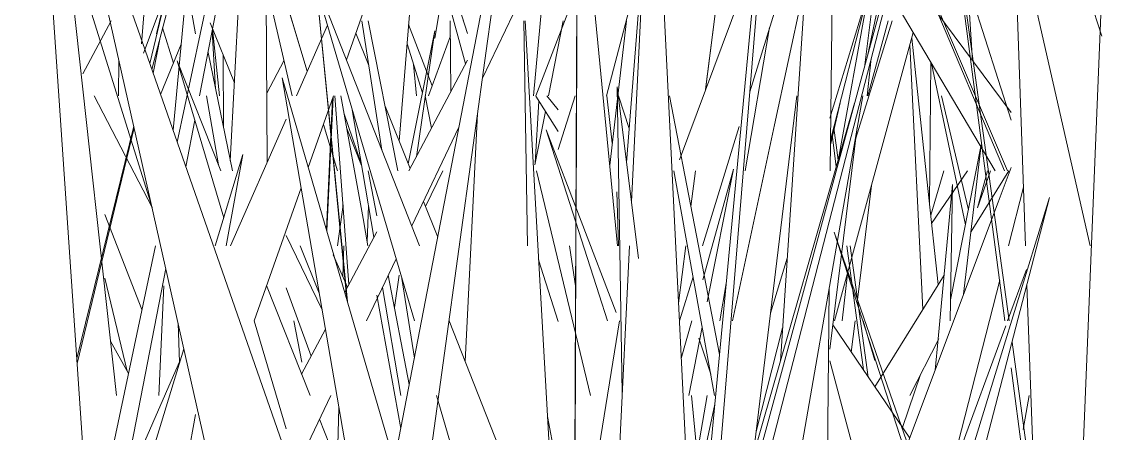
# Model space of a CAD drawing. Header units: millimetres. Extents: x -9575 to 27274, y -4387 to 11354.
# Drawn here: x -5221.86 to -5181.69, y 3070.68 to 3085.83 of the extents above; entities that cross this region are included whole.
import ezdxf

# ---------------------------------------------------------------- set-up
doc = ezdxf.new("R2010")
doc.units = ezdxf.units.MM
doc.layers.add('G-IMPT', color=8, linetype='Continuous', lineweight=9)

# ---------------------------------------------------------------- blocks, each defined once
blk = doc.blocks.new('Grass Array - 25_dwg-V51-North')
at = {"layer": 'G-IMPT'}
for p, q in [((-5215.312, 3083.1), (-5209.814, 3111.281)), ((-5182.5, 3077.582), (-5189.189, 3106.995)), ((-5196.669, 3083.329), (-5193.954, 3104.763)), ((-5191.835, 3104.555), (-5193.916, 3073.331)), ((-5204.89, 3083.758), (-5196.414, 3101.493)), ((-5212.155, 3100.208), (-5216.134, 3081.392)), ((-5196.801, 3066.851), (-5193.737, 3099.068)), ((-5219.366, 3066.547), (-5221.534, 3098.359)), ((-5185.491, 3074.823), (-5188.741, 3098.337)), ((-5196.979, 3061.463), (-5187.084, 3097.941)), ((-5215.461, 3085.379), (-5217.428, 3096.513)), ((-5185.784, 3096.614), (-5182.074, 3085.3)), ((-5181.692, 3096.321), (-5183.429, 3053.655)), ((-5196.319, 3048), (-5198.627, 3095.105)), ((-5195.215, 3094.812), (-5196.672, 3083.32)), ((-5212.907, 3094.136), (-5212.821, 3080.648)), ((-5192.077, 3080.341), (-5191.937, 3094.364)), ((-5191.507, 3094.136), (-5185.654, 3080.341)), ((-5185.548, 3080.341), (-5191.454, 3094.136)), ((-5189.097, 3093.696), (-5185.412, 3082.21)), ((-5211.247, 3053.179), (-5220.265, 3093.226)), ((-5217.503, 3085.316), (-5220.265, 3093.226)), ((-5208.136, 3069.629), (-5203.598, 3093.117)), ((-5204.703, 3085.11), (-5203.598, 3093.117)), ((-5220.513, 3091.61), (-5218.373, 3072.065)), ((-5214.179, 3080.712), (-5213.618, 3091.377)), ((-5205.516, 3084.276), (-5207.438, 3091.377)), ((-5207.326, 3091.377), (-5205.539, 3085.701)), ((-5205.445, 3085.402), (-5207.326, 3091.377)), ((-5201.248, 3091.377), (-5199.916, 3077.582)), ((-5201.506, 3063.788), (-5201.393, 3091.076)), ((-5201.393, 3091.076), (-5201.419, 3084.826)), ((-5207.959, 3081.436), (-5207.218, 3090.564)), ((-5192.762, 3090.644), (-5195.037, 3083.248)), ((-5186.009, 3080.341), (-5191.862, 3090.228)), ((-5191.774, 3080.777), (-5190.04, 3090.405)), ((-5190.8, 3084.243), (-5190.04, 3090.405)), ((-5209.861, 3075.527), (-5211.281, 3089.934)), ((-5210.55, 3082.422), (-5211.281, 3089.934)), ((-5207.952, 3089.928), (-5209.901, 3084.428)), ((-5194.5, 3089.783), (-5196.409, 3066.547)), ((-5184.882, 3077.582), (-5185.317, 3089.966)), ((-5187.549, 3089.293), (-5185.641, 3074.823)), ((-5189.399, 3088.988), (-5195.913, 3063.788)), ((-5217.06, 3078.991), (-5220.06, 3088.618)), ((-5217.06, 3078.991), (-5220.06, 3088.618)), ((-5217.146, 3084.29), (-5216.096, 3088.618)), ((-5216.901, 3085.39), (-5216.11, 3088.618)), ((-5211.341, 3084.014), (-5212.735, 3088.618)), ((-5202.495, 3088.618), (-5203.011, 3083.1)), ((-5199.582, 3080.651), (-5198.957, 3088.618)), ((-5197.63, 3080.749), (-5194.742, 3088.499)), ((-5215.988, 3088.366), (-5217.374, 3084.669)), ((-5217.374, 3084.669), (-5215.988, 3088.366)), ((-5215.975, 3088.291), (-5217.07, 3084.075)), ((-5200.326, 3083.1), (-5198.991, 3088.188)), ((-5209.063, 3080.476), (-5211.185, 3087.689)), ((-5207.206, 3077.582), (-5211.185, 3087.689)), ((-5217.444, 3085.018), (-5217.254, 3087.518)), ((-5216.288, 3081.833), (-5215.785, 3087.212)), ((-5212.863, 3087.239), (-5211.902, 3083.1)), ((-5206.647, 3085.219), (-5206.317, 3087.233)), ((-5194.126, 3082.028), (-5192.981, 3087.354)), ((-5187.027, 3087.245), (-5186.836, 3084.408)), ((-5201.409, 3087.041), (-5202.92, 3083.1)), ((-5192.09, 3082.277), (-5190.659, 3086.967)), ((-5192.066, 3081.47), (-5190.659, 3086.967)), ((-5211.341, 3084.014), (-5212.134, 3086.631)), ((-5199.036, 3086.695), (-5199.4, 3079.196)), ((-5188.582, 3086.753), (-5185.412, 3082.494)), ((-5190.712, 3084.568), (-5190.388, 3086.073)), ((-5219.617, 3083.912), (-5218.569, 3085.859)), ((-5216.273, 3084.31), (-5216.671, 3085.611)), ((-5214.919, 3085.794), (-5214.028, 3083.584)), ((-5211.743, 3083.1), (-5210.6, 3085.7)), ((-5209.014, 3083.813), (-5209.333, 3085.859)), ((-5208.007, 3080.341), (-5209.096, 3085.859)), ((-5207.611, 3085.726), (-5206.747, 3083.471)), ((-5206.077, 3085.859), (-5206.052, 3083.264)), ((-5205.445, 3085.401), (-5205.539, 3085.701)), ((-5203.225, 3077.582), (-5203.362, 3085.859)), ((-5202.117, 3064.661), (-5203.317, 3085.859)), ((-5202.457, 3083.1), (-5201.914, 3085.859)), ((-5199.585, 3085.859), (-5200.203, 3080.552)), ((-5195.207, 3080.341), (-5194.31, 3085.612)), ((-5191.133, 3081.539), (-5189.799, 3085.859)), ((-5190.693, 3083.1), (-5189.95, 3085.859)), ((-5217.503, 3085.316), (-5209.522, 3062.455)), ((-5216.765, 3085.249), (-5217.022, 3083.936)), ((-5214.723, 3083.359), (-5214.846, 3085.486)), ((-5214.575, 3083.1), (-5214.83, 3085.571)), ((-5209.078, 3084.219), (-5209.555, 3085.406)), ((-5207.621, 3080.597), (-5206.649, 3085.497)), ((-5207.324, 3080.858), (-5206.649, 3085.497)), ((-5206.883, 3083.1), (-5206.071, 3085.31)), ((-5189.021, 3085.429), (-5191.916, 3074.823)), ((-5189.078, 3085.22), (-5188.482, 3079.685)), ((-5215.991, 3085.006), (-5216.746, 3083.146)), ((-5207.669, 3085.01), (-5207.103, 3083.21)), ((-5204.703, 3085.11), (-5207.257, 3066.622)), ((-5201.443, 3078.985), (-5201.419, 3084.826)), ((-5189.144, 3084.978), (-5188.67, 3075.233)), ((-5218.283, 3084.423), (-5218.292, 3083.1)), ((-5214.999, 3084.702), (-5214.103, 3080.341)), ((-5214.436, 3084.597), (-5214.433, 3081.946)), ((-5205.445, 3084.412), (-5207.597, 3080.341)), ((-5190.718, 3083.1), (-5190.565, 3084.476)), ((-5214.421, 3078.614), (-5216.13, 3084.386)), ((-5214.523, 3080.341), (-5216.13, 3084.386)), ((-5212.837, 3083.195), (-5212.203, 3084.395)), ((-5207.315, 3083.1), (-5207.432, 3084.255)), ((-5188.375, 3084.338), (-5188.423, 3079.134)), ((-5187.099, 3078.348), (-5188.35, 3084.296)), ((-5206.115, 3048), (-5212.268, 3083.759)), ((-5210.421, 3077.443), (-5212.268, 3083.759)), ((-5209.014, 3083.813), (-5208.593, 3081.104)), ((-5199.742, 3072.155), (-5199.929, 3083.432)), ((-5199.14, 3077.117), (-5199.929, 3083.432)), ((-5217.059, 3078.988), (-5219.195, 3083.1)), ((-5214.609, 3080.556), (-5215.058, 3083.1)), ((-5210.372, 3083.1), (-5211.305, 3080.467)), ((-5210.64, 3078.191), (-5210.409, 3082.997)), ((-5210.623, 3078.135), (-5210.392, 3083.044)), ((-5209.807, 3076.161), (-5210.325, 3083.1)), ((-5209.29, 3078.583), (-5210.102, 3083.1)), ((-5206.765, 3081.915), (-5206.998, 3083.098)), ((-5202.946, 3080.618), (-5202.812, 3082.904)), ((-5202.946, 3080.618), (-5202.812, 3082.904)), ((-5202.104, 3081.783), (-5202.926, 3083.085)), ((-5202.104, 3082.582), (-5202.517, 3083.1)), ((-5201.478, 3083.1), (-5202.104, 3081.128)), ((-5200.304, 3083.1), (-5200.108, 3081.365)), ((-5199.484, 3081.903), (-5199.881, 3083.1)), ((-5196.161, 3073.581), (-5197.999, 3083.1)), ((-5196.219, 3065.33), (-5191.184, 3082.828)), ((-5194.921, 3069.841), (-5193.306, 3083.1)), ((-5191.715, 3082.842), (-5192.067, 3081.293)), ((-5191.711, 3078.343), (-5190.882, 3083.1)), ((-5187.316, 3080.286), (-5187.986, 3083.1)), ((-5210.55, 3082.422), (-5209.888, 3075.621)), ((-5209.991, 3082.48), (-5209.354, 3080.608)), ((-5209.705, 3082.657), (-5208.89, 3077.896)), ((-5207.553, 3080.425), (-5208.477, 3082.725)), ((-5205.071, 3082.45), (-5205.528, 3073.322)), ((-5202.957, 3080.563), (-5202.571, 3082.523)), ((-5217.735, 3081.991), (-5219.835, 3073.43)), ((-5215.82, 3080.494), (-5215.485, 3082.21)), ((-5214.169, 3077.582), (-5212.121, 3082.241)), ((-5210.229, 3080.341), (-5210.745, 3082.047)), ((-5210.229, 3080.341), (-5210.745, 3082.047)), ((-5194.126, 3082.028), (-5195.674, 3074.823)), ((-5219.823, 3073.253), (-5217.72, 3081.923)), ((-5209.341, 3080.532), (-5209.887, 3081.904)), ((-5207.493, 3078.312), (-5205.756, 3081.946)), ((-5199.965, 3075.122), (-5202.537, 3081.846)), ((-5200.59, 3075.774), (-5202.537, 3081.846)), ((-5195.428, 3081.976), (-5196.78, 3077.582)), ((-5191.083, 3081.944), (-5192.09, 3073.774)), ((-5191.856, 3080.493), (-5192.013, 3081.674)), ((-5191.949, 3081.924), (-5191.785, 3080.738)), ((-5186.515, 3081.294), (-5187.646, 3075.588)), ((-5186.515, 3081.294), (-5187.164, 3075.8)), ((-5187.164, 3075.8), (-5186.515, 3081.294)), ((-5214.735, 3077.582), (-5213.712, 3080.944)), ((-5214.326, 3077.582), (-5213.712, 3080.944)), ((-5209.063, 3080.476), (-5207.399, 3074.823)), ((-5196.766, 3076.333), (-5195.644, 3080.402)), ((-5196.608, 3075.524), (-5195.644, 3080.402)), ((-5185.892, 3079.188), (-5185.412, 3080.466)), ((-5209.101, 3080.341), (-5208.783, 3078.689)), ((-5206.992, 3079.03), (-5206.346, 3080.341)), ((-5202.904, 3080.341), (-5200.912, 3072.065)), ((-5197.836, 3080.341), (-5196.336, 3072.065)), ((-5197.213, 3079.03), (-5197.047, 3080.341)), ((-5188.377, 3078.711), (-5187.89, 3080.341)), ((-5188.344, 3078.406), (-5187.026, 3080.341)), ((-5187.316, 3080.286), (-5186.988, 3078.909)), ((-5186.892, 3078.103), (-5185.504, 3080.341)), ((-5186.648, 3078.976), (-5186.29, 3080.341)), ((-5186.648, 3078.976), (-5186.179, 3080.341)), ((-5211.572, 3079.714), (-5213.305, 3074.823)), ((-5191.071, 3075.587), (-5190.558, 3079.796)), ((-5188.102, 3076.151), (-5188.482, 3079.685)), ((-5188.106, 3074.157), (-5187.576, 3079.834)), ((-5187.658, 3074.823), (-5187.576, 3079.834)), ((-5185.51, 3077.582), (-5184.957, 3079.735)), ((-5206.538, 3077.901), (-5207.064, 3079.21)), ((-5199.879, 3077.582), (-5199.938, 3079.564)), ((-5185.892, 3079.188), (-5193.703, 3058.38)), ((-5192.09, 3048.179), (-5183.997, 3079.359)), ((-5185.718, 3073.766), (-5183.997, 3079.359)), ((-5210.026, 3079.087), (-5210.235, 3077.582)), ((-5209.135, 3077.723), (-5209.088, 3079.055)), ((-5218.799, 3078.728), (-5217.436, 3075.23)), ((-5209.29, 3078.583), (-5209.11, 3077.582)), ((-5208.783, 3078.099), (-5209.961, 3075.87)), ((-5191.711, 3078.343), (-5194.68, 3061.307)), ((-5188.195, 3066.547), (-5191.938, 3078.077)), ((-5190.076, 3072.733), (-5191.938, 3078.077)), ((-5216.939, 3077.582), (-5219.272, 3066.547)), ((-5210.804, 3075.253), (-5212.121, 3077.959)), ((-5211.609, 3077.582), (-5210.904, 3075.833)), ((-5210.031, 3076.444), (-5209.996, 3077.582)), ((-5201.455, 3076.026), (-5201.679, 3077.582)), ((-5201.481, 3069.744), (-5201.449, 3077.582)), ((-5199.478, 3077.582), (-5200.282, 3061.029)), ((-5197.665, 3075.465), (-5197.397, 3077.582)), ((-5190.855, 3073.009), (-5191.466, 3077.582)), ((-5191.348, 3077.582), (-5190.677, 3072.747)), ((-5210.421, 3077.443), (-5201.808, 3047.989)), ((-5210.393, 3077.252), (-5209.86, 3076.062)), ((-5209.16, 3074.823), (-5208.07, 3077.104)), ((-5202.104, 3074.793), (-5202.82, 3077.065)), ((-5193.664, 3077.123), (-5194.28, 3075.104)), ((-5218.799, 3076.395), (-5217.981, 3072.966)), ((-5218.003, 3069.306), (-5216.553, 3076.74)), ((-5208.36, 3076.497), (-5207.586, 3072.476)), ((-5208.131, 3075.306), (-5207.957, 3076.501)), ((-5207.856, 3076.375), (-5207.399, 3073.443)), ((-5197.13, 3076.444), (-5197.628, 3074.823)), ((-5191.636, 3074.823), (-5191.445, 3076.548)), ((-5190.433, 3072.388), (-5187.887, 3076.496)), ((-5185.544, 3074.823), (-5184.851, 3076.712)), ((-5216.623, 3076.107), (-5216.811, 3072.065)), ((-5212.846, 3076.119), (-5211.236, 3072.065)), ((-5212.121, 3076.035), (-5211.205, 3073.518)), ((-5208.574, 3076.05), (-5207.893, 3072.065)), ((-5196.145, 3074.823), (-5195.913, 3076.192)), ((-5192.258, 3062.228), (-5192.121, 3075.992)), ((-5188.164, 3067.244), (-5185.837, 3076.31)), ((-5184.111, 3055.613), (-5184.831, 3076.146)), ((-5208.783, 3075.765), (-5207.899, 3070.855)), ((-5200.59, 3075.774), (-5200.286, 3074.823)), ((-5212.121, 3070.843), (-5213.299, 3074.823)), ((-5211.835, 3074.823), (-5211.546, 3073.296)), ((-5198.766, 3056.151), (-5206.119, 3074.823)), ((-5199.841, 3074.823), (-5201.621, 3063.788)), ((-5197.565, 3073.434), (-5197.182, 3074.823)), ((-5191.304, 3073.67), (-5191.164, 3074.823)), ((-5190.43, 3073.356), (-5190.861, 3074.823)), ((-5216.054, 3073.294), (-5216.1, 3074.729)), ((-5210.677, 3074.515), (-5211.552, 3072.86)), ((-5196.793, 3074.585), (-5197.291, 3072.065)), ((-5194.811, 3070.746), (-5193.834, 3074.559)), ((-5191.98, 3074.666), (-5189.152, 3070.502)), ((-5187.568, 3069.306), (-5185.615, 3074.63)), ((-5217.933, 3072.881), (-5218.592, 3074.067)), ((-5196.919, 3074.178), (-5196.48, 3072.858)), ((-5188.078, 3074.157), (-5189.152, 3072.065)), ((-5188.106, 3074.157), (-5188.214, 3073.002)), ((-5184.545, 3067.976), (-5185.381, 3074.028)), ((-5218.094, 3066.547), (-5215.889, 3073.792)), ((-5185.718, 3073.766), (-5193.64, 3048)), ((-5223.313, 3056.78), (-5216.01, 3073.393)), ((-5190.425, 3067.113), (-5192.09, 3073.351)), ((-5188.752, 3072.837), (-5189.418, 3070.894)), ((-5185.412, 3073.089), (-5184.549, 3066.547)), ((-5190.076, 3072.733), (-5187.93, 3066.572)), ((-5211.798, 3069.306), (-5210.479, 3072.065)), ((-5206.587, 3072.065), (-5199.505, 3048)), ((-5197.286, 3068.119), (-5196.615, 3072.065)), ((-5196.983, 3069.902), (-5197.195, 3072.065)), ((-5184.969, 3070.814), (-5184.756, 3072.065)), ((-5184.969, 3070.814), (-5184.756, 3072.065)), ((-5210.241, 3069.557), (-5210.178, 3071.613)), ((-5196.335, 3071.751), (-5197.177, 3067.834)), ((-5215.461, 3071.374), (-5218.15, 3056.654)), ((-5210.893, 3071.199), (-5209.506, 3067.706)), ((-5202.104, 3069.204), (-5202.493, 3071.298))]:
    blk.add_line(p, q, dxfattribs=at)
blk = doc.blocks.new('Grass Array - Grass Array-V52-North')
blk.add_blockref('Grass Array - 25_dwg-V51-North', (0, 0))

msp = doc.modelspace()

# ---------------------------------------------------------------- block references
msp.add_blockref('Grass Array - Grass Array-V52-North', (0, 0))

doc.saveas('drawing.dxf')
